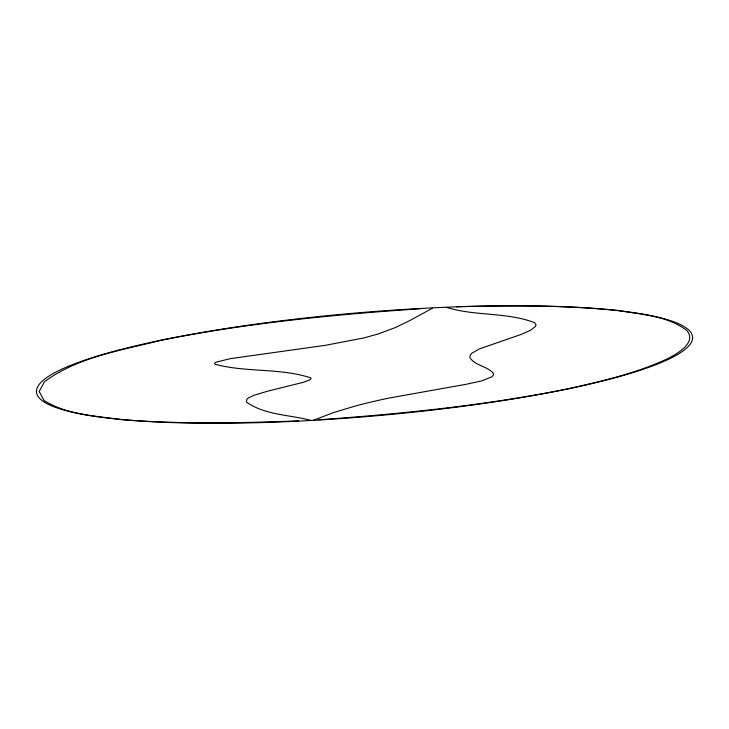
<?xml version="1.0" encoding="UTF-8"?>
<svg xmlns="http://www.w3.org/2000/svg" width="729" height="729" viewBox="0 0 729 729"><rect width="100%" height="100%" fill="white"/><g stroke="black" fill="none" stroke-linecap="round" stroke-linejoin="round"><path stroke-width="1.09" d="M432.406 308.239L410.828 320.031L395.628 327.449L378.141 333.964L363.826 337.937L325.043 345.373L230.546 358.613L216.231 362.094L214.627 363.179L214.909 364.227C246.11 372.656 280.355 367.762 311.001 377.941L310.891 378.925L309.579 379.955L303.938 382.16L268.226 391.026L254.211 395.182L248.279 398.016L246.839 399.337L246.448 401.98C264.39 415.102 289.732 414.765 310.745 420.323M313.935 420.041L333.891 412.45L355.46 405.98A234.346 37.061 -4.8 0 1 389.031 398.061L466.196 384.274L481.878 380.839L491.884 376.838L493.46 374.97L493.251 373.139C486.963 366.168 475.727 365.794 470.114 358.03L469.95 355.77L471.599 353.355L479.381 348.918L520.88 334.529L530.402 330.374L535.569 326.392L535.961 324.496L534.585 322.683C506.655 311.957 475.062 316.304 446.649 307.419M318.673 419.795C402.29 413.808 485.906 405.342 568.183 388.803C602.081 381.167 636.271 373.33 667.91 358.55A348.271 55.085 -4.8 0 0 686.363 330.091C666.634 315.557 641.083 314.509 617.782 310.463C564.173 305.059 510.245 305.451 456.445 306.69M420.679 308.722C333.809 314.591 246.931 323.084 161.483 340.197C121.597 350.376 78.313 356.709 44.433 381.759L39.193 391.546L44.05 400.513C67.186 414.91 95.326 415.84 121.561 419.603C180.464 424.324 239.595 423.084 298.589 420.888M196.721 423.166A329.207 52.069 -4.8 0 0 692.55 338.374A329.207 52.069 -4.8 0 0 204.229 332.069A329.207 52.069 -4.8 0 0 196.721 423.166"/></g></svg>
